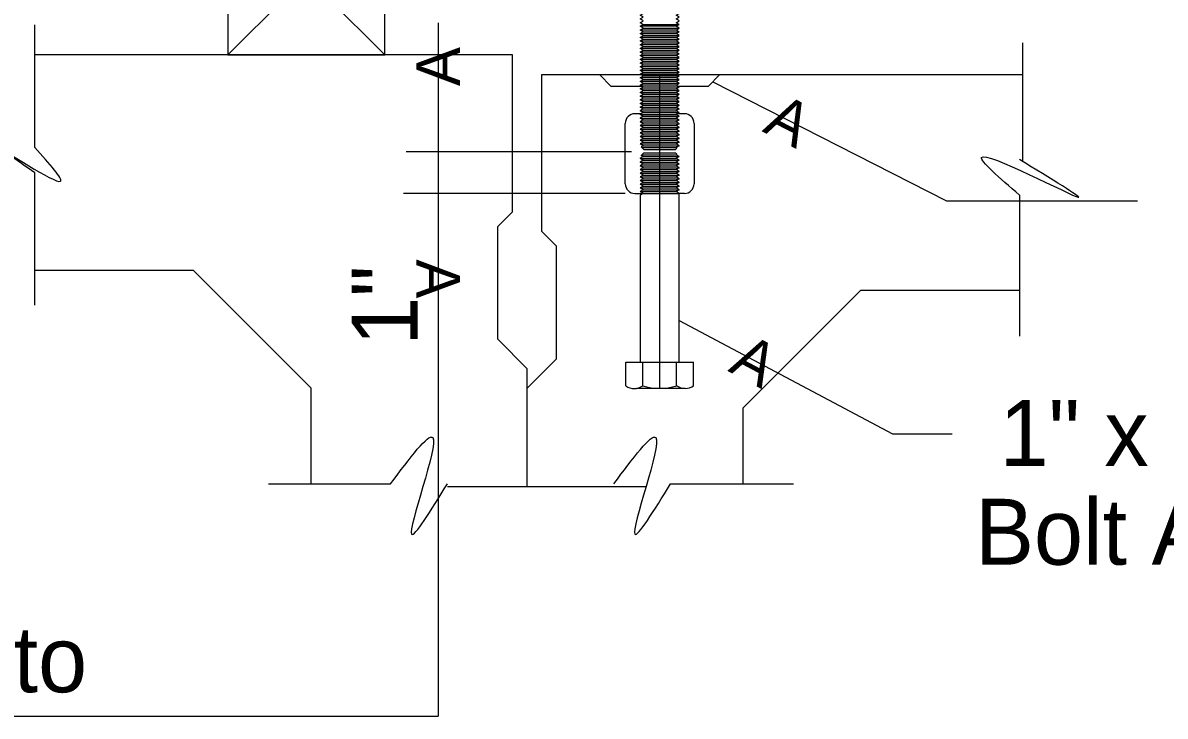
# Model space of a CAD drawing. Extents: x 1157 to 1185.5, y 1000.5 to 1021.5.
# Drawn here: x 1173.234 to 1175.698, y 1004.497 to 1005.993 of the extents above; entities that cross this region are included whole.
import ezdxf

# ---------------------------------------------------------------- set-up
doc = ezdxf.new("R2010")
doc.units = 0
for name, color, linetype in [('01-Slab', 7, 'Continuous'), ('03-Dimensions', 7, 'Continuous'), ('31-Program-Titles', 7, 'Continuous'), ('40-Pattern Areas', 7, 'Continuous')]:
    doc.layers.add(name, color=color, linetype=linetype)

msp = doc.modelspace()

# ---------------------------------------------------------------- linework, layer by layer
at = {"layer": '01-Slab'}
for p, q in [((1174.29, 1005.9238), (1173.2601, 1005.9238)), ((1174.29, 1005.5851), (1174.29, 1005.9238)), ((1174.3537, 1005.5428), (1174.3537, 1005.8814)), ((1174.3537, 1005.8814), (1175.3908, 1005.8814)), ((1174.29, 1005.5851), (1174.2583, 1005.5534)), ((1174.2583, 1005.3099), (1174.2583, 1005.5534)), ((1174.3537, 1005.5428), (1174.3853, 1005.5111)), ((1174.3853, 1005.2676), (1174.3853, 1005.5111)), ((1173.6022, 1005.4581), (1173.2601, 1005.4581)), ((1173.8562, 1005.2041), (1173.6022, 1005.4581)), ((1174.7875, 1005.1618), (1175.0415, 1005.4158)), ((1175.0415, 1005.4158), (1175.3837, 1005.4158)), ((1174.3218, 1005.2464), (1174.2583, 1005.3099)), ((1174.3218, 1005.2041), (1174.3853, 1005.2676)), ((1174.3218, 1004.9919), (1174.3218, 1005.2464)), ((1173.8562, 1004.998), (1173.8562, 1005.2041)), ((1174.7875, 1004.998), (1174.7875, 1005.1618))]:
    msp.add_line(p, q, dxfattribs=at)
at = {"layer": '03-Dimensions'}
for p, q in [((1174.015, 1006.2624), (1173.6763, 1005.9238)), ((1173.6763, 1006.2624), (1174.015, 1005.9238)), ((1173.2601, 1005.7236), (1173.2601, 1005.9883)), ((1174.1298, 1005.9926), (1174.1298, 1005.7143)), ((1174.6433, 1005.9854), (1174.5654, 1005.9854)), ((1174.6433, 1005.9774), (1174.5654, 1005.9774)), ((1174.5723, 1005.9893), (1174.6501, 1005.9893)), ((1174.5723, 1005.9813), (1174.6501, 1005.9813)), ((1174.6433, 1005.9695), (1174.5654, 1005.9695)), ((1174.6433, 1005.9615), (1174.5654, 1005.9615)), ((1174.6433, 1005.9536), (1174.5654, 1005.9536)), ((1174.5723, 1005.9734), (1174.6501, 1005.9734)), ((1174.5723, 1005.9655), (1174.6501, 1005.9655)), ((1174.5723, 1005.9575), (1174.6501, 1005.9575)), ((1174.6433, 1005.9458), (1174.5654, 1005.9458)), ((1174.6433, 1005.9379), (1174.5654, 1005.9379)), ((1174.6433, 1005.9299), (1174.5654, 1005.9299)), ((1174.5723, 1005.9496), (1174.6501, 1005.9496)), ((1174.5723, 1005.9418), (1174.6501, 1005.9418)), ((1174.5723, 1005.9339), (1174.6501, 1005.9339)), ((1175.3908, 1005.6933), (1175.3908, 1005.9497)), ((1174.6433, 1005.922), (1174.5654, 1005.922)), ((1174.6433, 1005.914), (1174.5654, 1005.914)), ((1174.6433, 1005.9061), (1174.5654, 1005.9061)), ((1174.5723, 1005.9258), (1174.6501, 1005.9258)), ((1174.5723, 1005.918), (1174.6501, 1005.918)), ((1174.5723, 1005.91), (1174.6501, 1005.91)), ((1174.5723, 1005.9021), (1174.6501, 1005.9021)), ((1174.6433, 1005.8981), (1174.5654, 1005.8981)), ((1174.6433, 1005.8903), (1174.5654, 1005.8903)), ((1174.6433, 1005.8824), (1174.5654, 1005.8824)), ((1174.5723, 1005.8941), (1174.6501, 1005.8941)), ((1174.5723, 1005.8863), (1174.6501, 1005.8863)), ((1174.5723, 1005.8784), (1174.6501, 1005.8784)), ((1174.6078, 1005.2041), (1174.6078, 1005.8814)), ((1174.6433, 1005.8745), (1174.5654, 1005.8745)), ((1174.6433, 1005.8665), (1174.5654, 1005.8665)), ((1174.6433, 1005.8586), (1174.5654, 1005.8586)), ((1174.5723, 1005.8704), (1174.6501, 1005.8704)), ((1174.5723, 1005.8625), (1174.6501, 1005.8625)), ((1174.5723, 1005.8547), (1174.6501, 1005.8547)), ((1174.5723, 1005.8546), (1174.6501, 1005.8546)), ((1174.7221, 1005.8658), (1175.2261, 1005.6088)), ((1174.5654, 1005.8508), (1174.6433, 1005.8508)), ((1174.5654, 1005.8428), (1174.6433, 1005.8428)), ((1174.5654, 1005.8348), (1174.6433, 1005.8348)), ((1174.5723, 1005.8468), (1174.6501, 1005.8468)), ((1174.5723, 1005.8388), (1174.6501, 1005.8388)), ((1174.5723, 1005.8308), (1174.6501, 1005.8308)), ((1174.5654, 1005.827), (1174.6433, 1005.827)), ((1174.5654, 1005.819), (1174.6433, 1005.819)), ((1174.5654, 1005.8112), (1174.6433, 1005.8112)), ((1174.5654, 1005.8032), (1174.6433, 1005.8032)), ((1174.5723, 1005.823), (1174.6501, 1005.823)), ((1174.5723, 1005.815), (1174.6501, 1005.815)), ((1174.5723, 1005.8072), (1174.6501, 1005.8072)), ((1174.5654, 1005.7953), (1174.6433, 1005.7953)), ((1174.5654, 1005.7873), (1174.6433, 1005.7873)), ((1174.5654, 1005.7793), (1174.6433, 1005.7793)), ((1174.5723, 1005.7992), (1174.6501, 1005.7992)), ((1174.5723, 1005.7913), (1174.6501, 1005.7913)), ((1174.5723, 1005.7833), (1174.6501, 1005.7833)), ((1174.5654, 1005.7713), (1174.6433, 1005.7713)), ((1174.5654, 1005.7634), (1174.6433, 1005.7634)), ((1174.5654, 1005.7554), (1174.6433, 1005.7554)), ((1174.5723, 1005.7753), (1174.6501, 1005.7753)), ((1174.5723, 1005.7673), (1174.6501, 1005.7673)), ((1174.5723, 1005.7673), (1174.6501, 1005.7673)), ((1174.5723, 1005.7594), (1174.6501, 1005.7594)), ((1174.5654, 1005.7475), (1174.6433, 1005.7475)), ((1174.5654, 1005.7395), (1174.6433, 1005.7395)), ((1174.5654, 1005.7316), (1174.6433, 1005.7316)), ((1174.5723, 1005.7514), (1174.6501, 1005.7514)), ((1174.5723, 1005.7435), (1174.6501, 1005.7435)), ((1174.5723, 1005.7355), (1174.6501, 1005.7355)), ((1174.5468, 1005.7143), (1174.0607, 1005.7143)), ((1174.1298, 1005.7143), (1174.1298, 1005.6247)), ((1174.5695, 1005.7236), (1174.6433, 1005.7236)), ((1174.5695, 1005.7082), (1174.6433, 1005.7082)), ((1174.5723, 1005.7276), (1174.6501, 1005.7276)), ((1174.5723, 1005.7043), (1174.6501, 1005.7043)), ((1174.5654, 1005.7003), (1174.6433, 1005.7003)), ((1174.5654, 1005.6923), (1174.6433, 1005.6923)), ((1174.5654, 1005.6843), (1174.6433, 1005.6843)), ((1174.5723, 1005.6963), (1174.6501, 1005.6963)), ((1174.5723, 1005.6883), (1174.6501, 1005.6883)), ((1174.5723, 1005.6803), (1174.6501, 1005.6803)), ((1173.2601, 1005.3837), (1173.2601, 1005.6692)), ((1174.5654, 1005.6763), (1174.6433, 1005.6763)), ((1174.5654, 1005.6684), (1174.6433, 1005.6684)), ((1174.5654, 1005.6604), (1174.6433, 1005.6604)), ((1174.5723, 1005.6724), (1174.6501, 1005.6724)), ((1174.5723, 1005.6644), (1174.6501, 1005.6644)), ((1174.5723, 1005.6644), (1174.6501, 1005.6644)), ((1174.5723, 1005.6565), (1174.6501, 1005.6565)), ((1174.5654, 1005.6525), (1174.6433, 1005.6525)), ((1174.5654, 1005.6445), (1174.6433, 1005.6445)), ((1174.5654, 1005.6366), (1174.6433, 1005.6366)), ((1174.5723, 1005.6485), (1174.6501, 1005.6485)), ((1174.5723, 1005.6406), (1174.6501, 1005.6406)), ((1174.5723, 1005.6326), (1174.6501, 1005.6326)), ((1174.5332, 1005.6247), (1174.0553, 1005.6247)), ((1174.1298, 1005.6247), (1174.1298, 1004.4965)), ((1174.5654, 1005.6286), (1174.6433, 1005.6286)), ((1175.2261, 1005.6088), (1175.6384, 1005.6088)), ((1175.3837, 1005.6209), (1175.3837, 1005.3165)), ((1174.6501, 1005.3504), (1175.11, 1005.1056)), ((1175.11, 1005.1056), (1175.2386, 1005.1056)), ((1173.7643, 1004.998), (1174.0274, 1004.998)), ((1174.1498, 1004.9919), (1174.5793, 1004.9919)), ((1174.6312, 1004.998), (1174.8965, 1004.998)), ((1172.3368, 1004.4965), (1174.1298, 1004.4965))]:
    msp.add_line(p, q, dxfattribs=at)
for points in [[(1173.2601, 1005.6692), (1173.1838, 1005.7236), (1173.3153, 1005.651), (1173.2601, 1005.7236)], [(1175.3837, 1005.6209), (1175.3021, 1005.7026), (1175.5107, 1005.6164), (1175.3837, 1005.698)], [(1174.0274, 1004.998), (1174.1181, 1005.0978), (1174.0727, 1004.8892), (1174.1498, 1004.998)], [(1174.5088, 1004.998), (1174.5994, 1005.0978), (1174.554, 1004.8892), (1174.6312, 1004.998)]]:
    msp.add_spline(points, degree=3, dxfattribs=at)
at = {"layer": '31-Program-Titles'}
for p, q in [((1174.4778, 1005.8814), (1174.5034, 1005.8558)), ((1174.7378, 1005.8814), (1174.7122, 1005.8558)), ((1174.5703, 1005.8558), (1174.5034, 1005.8558)), ((1174.7122, 1005.8558), (1174.6481, 1005.8558)), ((1174.5723, 1005.8072), (1174.5654, 1005.8032)), ((1174.5723, 1005.7992), (1174.5654, 1005.8032)), ((1174.6501, 1005.8072), (1174.6433, 1005.8032)), ((1174.6501, 1005.7992), (1174.6433, 1005.8032)), ((1174.5681, 1005.7968), (1174.5543, 1005.7968)), ((1174.5723, 1005.7992), (1174.5654, 1005.7953)), ((1174.5723, 1005.7913), (1174.5654, 1005.7953)), ((1174.5723, 1005.7913), (1174.5654, 1005.7873)), ((1174.5723, 1005.7833), (1174.5654, 1005.7873)), ((1174.5723, 1005.7833), (1174.5654, 1005.7793)), ((1174.5723, 1005.7753), (1174.5654, 1005.7793)), ((1174.6501, 1005.7992), (1174.6433, 1005.7953)), ((1174.6501, 1005.7913), (1174.6433, 1005.7953)), ((1174.6501, 1005.7913), (1174.6433, 1005.7873)), ((1174.6501, 1005.7833), (1174.6433, 1005.7873)), ((1174.6501, 1005.7833), (1174.6433, 1005.7793)), ((1174.6501, 1005.7753), (1174.6433, 1005.7793)), ((1174.6613, 1005.7968), (1174.6459, 1005.7968)), ((1174.5336, 1005.6453), (1174.5336, 1005.776)), ((1174.5723, 1005.7753), (1174.5654, 1005.7713)), ((1174.5723, 1005.7673), (1174.5654, 1005.7713)), ((1174.5723, 1005.7673), (1174.5654, 1005.7634)), ((1174.5723, 1005.7594), (1174.5654, 1005.7634)), ((1174.5723, 1005.7594), (1174.5654, 1005.7554)), ((1174.5723, 1005.7514), (1174.5654, 1005.7554)), ((1174.6501, 1005.7753), (1174.6433, 1005.7713)), ((1174.6501, 1005.7673), (1174.6433, 1005.7713)), ((1174.6501, 1005.7673), (1174.6433, 1005.7634)), ((1174.6501, 1005.7594), (1174.6433, 1005.7634)), ((1174.6501, 1005.7594), (1174.6433, 1005.7554)), ((1174.6501, 1005.7514), (1174.6433, 1005.7554)), ((1174.6819, 1005.776), (1174.6819, 1005.6453)), ((1174.5723, 1005.7514), (1174.5654, 1005.7475)), ((1174.5723, 1005.7435), (1174.5654, 1005.7475)), ((1174.5723, 1005.7435), (1174.5654, 1005.7395)), ((1174.5723, 1005.7355), (1174.5654, 1005.7395)), ((1174.5723, 1005.7355), (1174.5654, 1005.7316)), ((1174.5723, 1005.7276), (1174.5654, 1005.7316)), ((1174.6501, 1005.7514), (1174.6433, 1005.7475)), ((1174.6501, 1005.7435), (1174.6433, 1005.7475)), ((1174.6501, 1005.7435), (1174.6433, 1005.7395)), ((1174.6501, 1005.7355), (1174.6433, 1005.7395)), ((1174.6501, 1005.7355), (1174.6433, 1005.7316)), ((1174.6501, 1005.7276), (1174.6433, 1005.7316)), ((1174.5723, 1005.7043), (1174.5654, 1005.7003)), ((1174.5723, 1005.7276), (1174.568, 1005.7251)), ((1174.5734, 1005.7197), (1174.568, 1005.7251)), ((1174.5734, 1005.7121), (1174.568, 1005.7067)), ((1174.5723, 1005.7043), (1174.568, 1005.7067)), ((1174.5734, 1005.7197), (1174.6422, 1005.7197)), ((1174.5734, 1005.7121), (1174.6422, 1005.7121)), ((1174.6422, 1005.7197), (1174.645, 1005.7226)), ((1174.6422, 1005.7121), (1174.645, 1005.7092)), ((1174.6501, 1005.7276), (1174.6433, 1005.7236)), ((1174.645, 1005.7226), (1174.6433, 1005.7236)), ((1174.645, 1005.7092), (1174.6433, 1005.7082)), ((1174.6501, 1005.7043), (1174.6433, 1005.7082)), ((1174.6501, 1005.7043), (1174.6433, 1005.7003)), ((1174.5723, 1005.6963), (1174.5654, 1005.7003)), ((1174.5723, 1005.6963), (1174.5654, 1005.6923)), ((1174.5723, 1005.6883), (1174.5654, 1005.6923)), ((1174.5723, 1005.6883), (1174.5654, 1005.6843)), ((1174.5723, 1005.6803), (1174.5654, 1005.6843)), ((1174.5723, 1005.6803), (1174.5654, 1005.6763)), ((1174.6501, 1005.6963), (1174.6433, 1005.7003)), ((1174.6501, 1005.6963), (1174.6433, 1005.6923)), ((1174.6501, 1005.6883), (1174.6433, 1005.6923)), ((1174.6501, 1005.6883), (1174.6433, 1005.6843)), ((1174.6501, 1005.6803), (1174.6433, 1005.6843)), ((1174.6501, 1005.6803), (1174.6433, 1005.6763)), ((1174.5723, 1005.6724), (1174.5654, 1005.6763)), ((1174.5723, 1005.6724), (1174.5654, 1005.6684)), ((1174.5723, 1005.6644), (1174.5654, 1005.6684)), ((1174.5723, 1005.6644), (1174.5654, 1005.6604)), ((1174.5723, 1005.6565), (1174.5654, 1005.6604)), ((1174.5723, 1005.6565), (1174.5654, 1005.6525)), ((1174.6501, 1005.6724), (1174.6433, 1005.6763)), ((1174.6501, 1005.6724), (1174.6433, 1005.6684)), ((1174.6501, 1005.6644), (1174.6433, 1005.6684)), ((1174.6501, 1005.6644), (1174.6433, 1005.6604)), ((1174.6501, 1005.6565), (1174.6433, 1005.6604)), ((1174.6501, 1005.6565), (1174.6433, 1005.6525)), ((1174.5723, 1005.6485), (1174.5654, 1005.6525)), ((1174.5723, 1005.6485), (1174.5654, 1005.6445)), ((1174.5723, 1005.6406), (1174.5654, 1005.6445)), ((1174.5723, 1005.6406), (1174.5654, 1005.6366)), ((1174.5723, 1005.6326), (1174.5654, 1005.6366)), ((1174.5723, 1005.6326), (1174.5654, 1005.6286)), ((1174.6501, 1005.6485), (1174.6433, 1005.6525)), ((1174.6501, 1005.6485), (1174.6433, 1005.6445)), ((1174.6501, 1005.6406), (1174.6433, 1005.6445)), ((1174.6501, 1005.6406), (1174.6433, 1005.6366)), ((1174.6501, 1005.6326), (1174.6433, 1005.6366)), ((1174.6501, 1005.6326), (1174.6433, 1005.6286)), ((1174.5543, 1005.6247), (1174.5723, 1005.6247)), ((1174.5723, 1005.6247), (1174.5654, 1005.6286)), ((1174.5723, 1005.6247), (1174.5654, 1005.6207)), ((1174.5654, 1005.6207), (1174.5654, 1005.2608)), ((1174.5723, 1005.6247), (1174.6501, 1005.6247)), ((1174.6501, 1005.6247), (1174.6433, 1005.6286)), ((1174.6501, 1005.2608), (1174.6501, 1005.6247)), ((1174.6613, 1005.6247), (1174.6501, 1005.6247)), ((1174.5348, 1005.2095), (1174.5348, 1005.2608)), ((1174.5348, 1005.2608), (1174.681, 1005.2608)), ((1174.5713, 1005.2095), (1174.5713, 1005.2608)), ((1174.6443, 1005.2099), (1174.6443, 1005.2608)), ((1174.681, 1005.2095), (1174.681, 1005.2608)), ((1174.5576, 1005.2041), (1174.6628, 1005.2041))]:
    msp.add_line(p, q, dxfattribs=at)
for points in [[(1174.5654, 1005.9538), (1174.5723, 1005.9576), (1174.5654, 1005.9616), (1174.5723, 1005.9656), (1174.5654, 1005.9696), (1174.5723, 1005.9734), (1174.5654, 1005.9774), (1174.5723, 1005.9814), (1174.5654, 1005.9854), (1174.5723, 1005.9893), (1174.5654, 1005.9933), (1174.5723, 1005.9973), (1174.5654, 1006.0013), (1174.5723, 1006.0052), (1174.5654, 1006.0092), (1174.5723, 1006.0131), (1174.5654, 1006.0171), (1174.5723, 1006.021), (1174.5654, 1006.025)], [(1174.6433, 1005.9538), (1174.6501, 1005.9576), (1174.6433, 1005.9616), (1174.6501, 1005.9656), (1174.6433, 1005.9696), (1174.6501, 1005.9734), (1174.6433, 1005.9774), (1174.6501, 1005.9814), (1174.6433, 1005.9854), (1174.6501, 1005.9893), (1174.6433, 1005.9933), (1174.6501, 1005.9973), (1174.6433, 1006.0013), (1174.6501, 1006.0052), (1174.6433, 1006.0092), (1174.6501, 1006.0131), (1174.6433, 1006.0171), (1174.6501, 1006.021), (1174.6433, 1006.025)], [(1174.5654, 1005.8824), (1174.5723, 1005.8863), (1174.5654, 1005.8903), (1174.5723, 1005.8943), (1174.5654, 1005.8983), (1174.5723, 1005.9022), (1174.5654, 1005.9062), (1174.5723, 1005.9101), (1174.5654, 1005.9141), (1174.5723, 1005.9181), (1174.5654, 1005.9221), (1174.5723, 1005.9259), (1174.5654, 1005.9299), (1174.5723, 1005.9339), (1174.5654, 1005.9379), (1174.5723, 1005.9418), (1174.5654, 1005.9458), (1174.5723, 1005.9498), (1174.5654, 1005.9538)], [(1174.6433, 1005.8824), (1174.6501, 1005.8863), (1174.6433, 1005.8903), (1174.6501, 1005.8943), (1174.6433, 1005.8983), (1174.6501, 1005.9022), (1174.6433, 1005.9062), (1174.6501, 1005.9101), (1174.6433, 1005.9141), (1174.6501, 1005.9181), (1174.6433, 1005.9221), (1174.6501, 1005.9259), (1174.6433, 1005.9299), (1174.6501, 1005.9339), (1174.6433, 1005.9379), (1174.6501, 1005.9418), (1174.6433, 1005.9458), (1174.6501, 1005.9498), (1174.6433, 1005.9538)], [(1174.5723, 1005.8072), (1174.5654, 1005.8112), (1174.5723, 1005.815), (1174.5654, 1005.819), (1174.5723, 1005.823), (1174.5654, 1005.827), (1174.5723, 1005.8308), (1174.5654, 1005.8348), (1174.5723, 1005.8388), (1174.5654, 1005.8428), (1174.5723, 1005.8468), (1174.5654, 1005.8508), (1174.5723, 1005.8547), (1174.5654, 1005.8587), (1174.5723, 1005.8626), (1174.5654, 1005.8666), (1174.5723, 1005.8705), (1174.5654, 1005.8745), (1174.5723, 1005.8784), (1174.5654, 1005.8824)], [(1174.6501, 1005.8072), (1174.6433, 1005.8112), (1174.6501, 1005.815), (1174.6433, 1005.819), (1174.6501, 1005.823), (1174.6433, 1005.827), (1174.6501, 1005.8308), (1174.6433, 1005.8348), (1174.6501, 1005.8388), (1174.6433, 1005.8428), (1174.6501, 1005.8468), (1174.6433, 1005.8508), (1174.6501, 1005.8547), (1174.6433, 1005.8587), (1174.6501, 1005.8626), (1174.6433, 1005.8666), (1174.6501, 1005.8705), (1174.6433, 1005.8745), (1174.6501, 1005.8784), (1174.6433, 1005.8824)]]:
    msp.add_lwpolyline(points, dxfattribs=at)
for centre, radius, start, end in [((1174.5543, 1005.776), 0.0207, 90, 180), ((1174.6612, 1005.776), 0.0207, 0, 90), ((1174.5543, 1005.6454), 0.0207, 180, 270), ((1174.6612, 1005.6454), 0.0207, 270, 0), ((1174.5529, 1005.2355), 0.0318, 235.083, 305.1697), ((1174.6078, 1005.331), 0.1269, 253.2458, 286.7498), ((1174.6627, 1005.2358), 0.0318, 235.083, 305.1697)]:
    msp.add_arc(centre, radius, start, end, dxfattribs=at)
at = {"layer": '40-Pattern Areas'}
msp.add_lwpolyline([(1173.6763, 1005.9238), (1174.015, 1005.9238), (1174.015, 1006.2624), (1173.6763, 1006.2624)], close=True, dxfattribs=at)

# ---------------------------------------------------------------- texts
at = {"layer": '03-Dimensions'}
for s, height, rotation, p in [('A', 0.0947, 90, (1174.1772, 1005.8563)), ('A', 0.0947, 332.9863, (1174.8272, 1005.7591)), ('1"', 0.14225, 90, (1174.0857, 1005.2958)), ('A', 0.0947, 270, (1174.0825, 1005.4826)), ('A', 0.0947, 331.9774, (1174.7533, 1005.2419))]:
    msp.add_text(s, height=height, rotation=rotation, dxfattribs=at).set_placement(p)
for s, height, p in [(' 1" x 6" Long', 0.14225, (1175.2881, 1005.0368)), ('Bolt ASTM A-325', 0.14225, (1175.2881, 1004.8234)), ('Thread into', 0.14224, (1172.4106, 1004.5481))]:
    msp.add_text(s, height=height, dxfattribs=at).set_placement(p)

doc.saveas('drawing.dxf')
